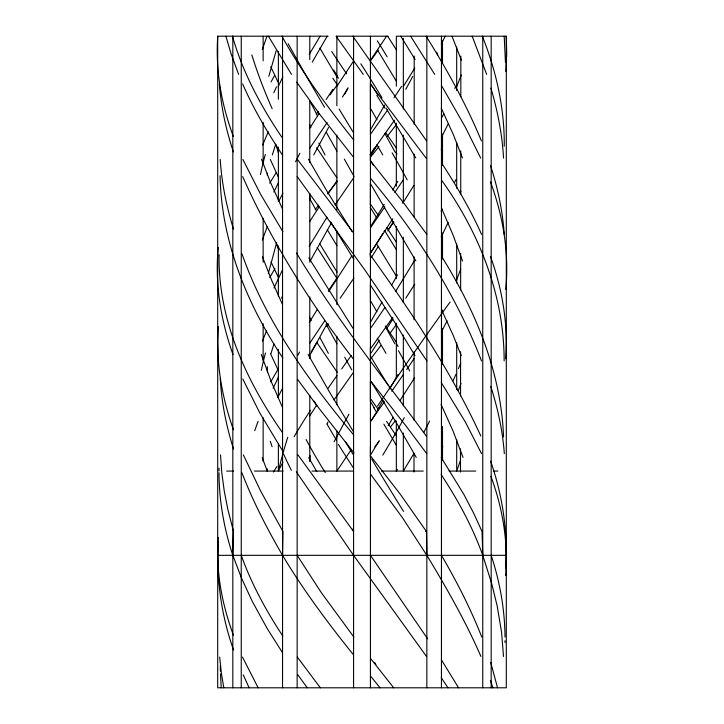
<?xml version="1.0" encoding="UTF-8"?>
<svg xmlns="http://www.w3.org/2000/svg" width="724" height="724" viewBox="0 0 724 724"><rect width="100%" height="100%" fill="white"/><g stroke="black" fill="none" stroke-linecap="round" stroke-linejoin="round"><path stroke-width="1.09" d="M218.277 537.452C215.852 575.508 220.748 614.043 233.553 650.007M370.389 457.713L370.389 446.681M370.398 400.336L370.398 381.575M370.398 357.303L370.398 347.366M370.407 302.125L370.407 285.573M370.407 256.884L370.407 252.477M370.417 205.028L370.417 184.059M370.417 159.787L370.417 154.266M370.417 110.129L370.426 84.753M414.01 472.057L414.019 453.296L403.34 471.071L403.34 433.024M414.038 420.192L414.074 351.783M414.083 319.782L414.11 256.884M414.128 217.164L414.164 154.266M414.173 124.474L414.209 56.065M460.482 472.057L460.5 448.88M460.545 395.919L460.591 351.783M460.645 289.989L460.672 253.572M460.726 193.987L460.763 150.954M460.808 96.889L460.844 56.065M504.239 146.203C504.655 108.51 496.284 71.088 482.32 36.2M219.01 470.908L219.028 468.175M353.321 654.623C327.872 622.921 303.437 590.268 282.55 555.335L282.966 531.488L260.731 491.198L243.354 454.898M282.55 652.776L267.301 628.704L252.251 601.327L241.608 578.358L232.82 555.335L233.526 531.488L227.915 509.741L224.277 491.198L221.806 472.917L220.521 454.898M504.963 642.523L504.999 640.704M353.574 531.488L297.971 454.898M233.409 635.21C222.594 605.608 215.924 573.861 218.313 542.24M490.628 461.197C502.673 495.488 507.94 532.167 505.687 568.431M353.584 531.036L352.66 529.09M217.743 36.2C215.381 70.264 221.399 104.591 233.363 136.465M505.723 358.905C508.239 324.135 502.32 289.066 490.429 256.387M218.295 326.542L217.725 341.366L218.277 358.905M505.732 575.598C508.32 541.941 502.637 507.958 490.935 476.392M505.814 71.441L506.737 53.875L506.257 36.2M505.768 289.365C509.298 252.975 503.126 216.051 490.447 181.887M218.25 247.436C214.711 283.69 220.793 320.424 233.01 354.588M268.296 273.663L276.677 242.631M268.821 76.31L276.106 50.906M271.066 353.348L273.98 343.8M272.315 154.918L275.726 144.13L278.432 152.954M262.323 49.522L266.975 36.2M262.278 240.115L267.328 226.558M460.482 460.392L456.69 471.071L456.69 439.54M460.69 269.183L456.238 280.921M460.211 193.172L460.898 191.245M460.971 383.43L458.165 390.924M461.333 74.988L456.69 86.636M262.387 341.176L266.541 330.814M262.631 145.081L268.251 131.714M460.708 363.131L458.392 368.715M454.618 182.502L455.849 179.643M273.998 288.034L282.342 270.215M455.975 374.299L453.043 380.806M448.192 222.386L441.242 236.983M278.179 86.636L282.831 76.925M273.111 388.245L278.487 377.086M273.862 192.014L278.532 182.502M448.093 124.085L441.378 137.442M281.482 298.234L282.342 296.487M447.097 320.795L441.341 332.026M441.133 211.073L442.102 209.164M445.224 36.2L441.35 43.802M278.966 200.919L282.957 193.172M277.744 397.503L282.677 388.109M441.332 312.795L442.699 310.153M282.903 462.174L278.378 471.071L278.378 443.893M313.709 154.918L328.569 127.505M310.949 353.348L327.284 323.384M441.785 117.532L443.83 113.686M310.424 260.595L331.185 223.291M271.038 81.903L274.405 75.803M312.234 62.119L327.203 36.2M397.901 374.543L389.811 388.815M269.726 277.573L274.93 268.568M384.607 105.143L370.272 130.23M397.512 274.83L391.566 285.31M397.711 181.38L392.716 190.068M309.166 246.359L326.977 217.191M374.371 148.049L370.426 154.918M382.01 302.044L370.272 322.442M270.731 381.81L278.233 369.014M414.318 260.893L395.503 291.582M311.094 352L317.049 342.036M383.177 400.2L378.697 407.775M309.257 54.3L320.135 36.2M326.967 423.848L328.072 421.992M393.186 417.341L388.218 425.703M393.259 221.843L387.793 230.956M414.807 67.993L403.232 86.636M384.2 204.458L370.579 226.612M384.037 231.49L384.652 230.467M379.267 440.608L370.779 454.582M397.376 469.36L396.345 471.071L396.345 421.06M269.681 183.145L276.242 172.602M382.806 233.526L381.557 235.553M370.453 156.094L377.15 145.189M309.229 322.461L317.429 309.266M380.942 236.567L370.19 253.635M413.875 185.444L402.734 203.245M378.326 246.395L371.267 257.654M414.762 284.242L405.757 298.234M309.673 128.284L318.994 113.686M326.823 326.207L328.37 323.755M414.581 377.819L400.11 400.327M309.628 221.644L319.193 206.874M273.401 472.021L276.839 466.6M309.555 416.119L316.768 405.006M371.122 352.905L379.258 340.226M328.678 291.582L351.936 255.708M386.707 328.66L393.005 318.859M392.788 218.748L370.824 252.595M309.564 148.529L327.103 122.555M309.727 343.248L324.714 320.795M336.687 86.636L353.611 60.997M414.119 358.471L406.68 369.647M386.58 36.2L371.249 59.078M335.131 204.792L353.737 177.724M328.397 290.65L337.103 277.916M403.576 179.452L394.788 192.403M353.9 278.088L340.153 298.234M351.14 449.731L336.868 471.071L336.868 430.843M370.471 227.816L384.842 206.874M384.942 307.51L370.371 328.596M333.981 399.947L353.538 372.217M403.512 374.299L391.802 391.222M327.945 193.923L336.959 180.973M387.747 109.84L370.38 134.42M394.453 120.275L370.118 154.655M328.117 388.245L336.959 375.602M392.833 317.338L370.733 348.425M370.634 421.395L384.489 401.648M378.209 50.137L370.769 60.554M330.053 94.898L336.217 86.246M341.692 368.905L351.267 355.484M316.288 114.175L318.216 111.478M395.992 325.049L390.526 332.606M388.625 229.255L393.928 222.033M315.302 209.553L318.651 205.136M380.942 345.493L371.104 358.362M396.336 124.682L387.358 136.139M395.467 420.608L390.77 426.599M327.483 193.688L337.167 181.38M374.779 446.871L378.942 441.604M378.951 146.691L370.48 157.226M328.117 36.2L217.698 36.2L217.698 687.8L506.302 687.8L506.302 36.2L396.345 36.2L396.345 86.21M387.946 36.2L336.054 36.2L363.276 74.391M226.675 471.071L233.517 471.071M254.45 471.071L283.129 471.071M311.981 471.071L353.547 471.071M381.448 471.071L423.278 471.071M449.052 471.071L475.731 471.071M493.623 471.071L497.877 471.071M217.698 555.335L353.122 555.335M296.342 471.822L353.574 555.335L370.426 555.335L427.667 638.876M370.878 555.335L506.302 555.335M425.667 531.434L426.445 531.488L426.852 555.335C446.636 588.06 465.677 621.364 480.935 656.469M353.52 157.226L319.528 114.057L296.659 82.129M353.484 434.69C308.107 380.037 265.572 321.338 241.934 253.735M371.122 676.741L380.01 687.8M370.679 161.18L404.01 203.372L426.825 234.404M370.516 178.357C416.535 233.173 455.695 294.025 481.541 360.977M370.353 455.649L400.309 494.275L426.445 531.488M353.737 140.013C327.492 107.089 302.415 73.034 281.889 36.2M371.177 381.684L406.526 426.608L426.717 453.649M353.973 452.889L319.257 408.644L297.501 379.358M370.914 658.903L393.693 687.8M353.484 359.122C309.818 302.777 271.681 241.726 242.649 176.593M320.361 687.8L297.329 657.084M353.348 232.612L297.401 159.416M370.507 474.102L402.644 517.968L426.852 555.335M353.855 637.039L321.356 592.703L297.148 555.335M370.254 83.848L426.047 158.103M370.091 254.676C411.44 312.198 451.26 371.512 480.836 436.038M307.238 687.8L297.609 674.524M426.309 436.038C381.883 375.837 335.194 317.148 296.442 252.966M371.095 399.413L378.525 409.865M426.255 656.098L353.574 555.335M370.254 203.824L378.281 215.272M297.193 176.593L364.905 270.043L426.907 360.932M385.829 132.89L396.435 148.185M337.185 372.217L317.329 343.248M426.572 140.899L352.778 36.2M336.986 84.346L332.805 78.219M386.562 421.395L396.128 435.531M336.823 177.724L316.714 147.759M385.295 325.972L396.553 342.57M386.878 227.816L396.39 242.25M441.251 677.655L447.984 687.8M441.522 180.122C479.324 232.666 504.212 295.654 504.139 360.932M336.741 278.088L317.112 247.4M441.251 457.595L463.776 494.275L473.487 512.836L482.048 531.488L482.754 555.335L491.542 582.956L497.171 605.907L501.596 632.414L503.497 656.469M282.36 432.445C245.916 380.444 217.951 319.329 219.091 254.676M281.935 137.352C260.875 106.175 242.757 72.545 232.458 36.2M282.74 155.47C267.563 132.673 253.545 108.989 242.585 83.848M441.16 474.564C457.858 499.877 472.519 526.728 482.754 555.335M370.281 284.84L396.399 324.976L415.033 355.638M282.849 636.125C266.151 610.803 251.481 583.951 241.246 555.335M282.957 358.208C247.02 304.216 221.291 241.273 220.069 175.706M442.083 163.814C456.88 186.367 470.573 209.734 481.56 234.404M291.501 74.391L268.423 36.2M441.305 382.589L465.405 422.11L481.541 453.649M387.684 36.2L396.58 50.137M410.626 36.2L434.708 74.391M282.65 450.934L259.898 413.132L242.793 378.987M400.752 36.2L415.123 59.495M370.833 83.984L377.874 95.043M441.396 659.808L458.563 687.8M352.117 231.644L326.895 191.055L308.442 159.226M441.749 256.685C475.605 310.913 501.207 372.389 503.551 436.934M353.819 259.355L330.741 221.843M353.403 328.94L308.886 257.952M378.037 50.906L396.281 81.079M282.894 231.725L260.749 194.566L242.857 159.416M370.905 381.267L395.928 421.992L416.237 457.378M426.137 36.2C446.989 69.73 466.374 104.328 481.397 140.899M386.055 108.084L415.757 157.913M384.607 230.648L396.363 249.653M376.444 243.635L396.499 276.423M337.049 272.115L319.655 243.635M370.534 356.317L388.01 385.105M353.466 431.712L329.628 392.254L308.08 354.416M376.67 217.77L370.263 207.326M336.904 245.671L327.212 229.644M370.254 160.14L373.593 165.606M352.95 131.858L339.14 109.053M370.308 183.453L415.838 260.884M353.222 454.582L345.303 441.54M374.761 662.641L375.892 664.505M441.504 85.559L465.432 127.333L480.7 158.103M336.316 439.957L327.013 424.155M319.899 48.128L337.167 77.26M389.123 386.969L390.227 388.833M370.254 401.15L374.181 407.775M383.856 424.155L396.263 445.197M316.759 471.532L308.732 457.686M370.715 301.157L376.905 311.782M377.267 338.334L385.983 353.348M441.45 555.335C456.772 581.58 470.672 608.73 481.768 637.039M282.55 555.335C267.066 528.819 253.029 501.379 241.888 472.736M376.923 144.71L382.779 154.918M370.878 109.053L377.05 119.831M336.904 151.198L326.479 132.583M384.824 133.551L395.132 152.176M386.001 327.782L394.842 343.81M336.886 343.81L326.09 324.225M258.169 687.8L242.495 657.084M316.035 210.177L309.8 198.72M316.75 405.883L314.18 401.15M328.361 353.348L319.854 337.447M325.058 154.918L318.859 143.153M317.537 115.912L310.035 101.233M309.465 317.248L311.229 320.75M278.269 277.202L271.048 261.907M309.474 124.582L310.922 127.505M278.043 82.056L270.767 66.726M278.269 370.353L270.486 353.602M441.758 310.216L453.179 335.33L461.215 355.62M441.26 108.084L453.586 135.207L462.446 157.913M282.577 209.145L270.305 181.977L261.545 159.226M441.07 404.354L453.161 431.296L463.016 457.378M278.604 177.724L270.324 159.443M282.469 304.46L271.491 279.907L262.441 256.794M282.523 407.494L271.138 381.385L261.264 354.47M249.119 687.8L243.282 674.895M441.504 208.141L453.233 235.508L462.518 261.056M472.175 36.2L486.655 74.391M451.984 36.2L461.36 60.119M441.785 247.907L442.554 249.816M267.482 471.532L262.178 457.686M238.621 74.391L231.028 53.612L225.879 36.2M278.224 248.649L276.306 243.635M441.486 443.45L442.817 446.934M441.405 341.14L442.364 343.81M233.445 429.748C225.435 407.223 220.051 383.702 218.331 359.828M441.242 149.244L442.264 152.176M490.392 680.424L492.908 687.8M233.418 151.959C226.033 129.931 221.101 107.034 219.345 83.848M490.483 165.57C497.813 187.851 502.619 210.992 504.257 234.404M491.18 555.335C499.841 581.671 504.8 609.291 504.999 637.039M232.82 555.335C224.069 528.719 219.082 500.782 219.01 472.736M490.818 386.688C497.831 408.399 502.673 430.871 504.329 453.649M233.562 449.124C226.295 426.174 221.508 402.381 220.241 378.308M490.745 662.523L497.542 687.8M233.481 229.046C226.503 206.43 221.671 183.072 220.232 159.416M490.944 88.129C497.605 110.917 502.23 134.374 503.551 158.103M223.788 687.8L221.399 673.374L219.68 657.084M504.203 36.2L505.452 62.291M221.236 687.8L220.458 673.972M220.386 671.211L220.331 665.682M309.854 193.987L309.863 200.611M309.935 353.991L309.935 358.398M309.981 455.505L309.981 461.025M491.18 36.2L491.18 687.8M482.754 36.2L482.754 687.8M456.69 47.069L456.69 90.563M456.69 142.746L456.69 188.403M456.69 243.852L456.69 282.993M456.69 342.787L456.69 389.53M442.509 40.553L442.509 63.377M442.509 134.049L442.509 165.579M442.509 232.983L442.509 259.074M442.509 328.651L442.509 364.525M442.509 426.499L442.509 460.202M441.45 36.2L441.45 687.8M426.852 36.2L426.852 687.8M403.34 38.372L403.34 109.043M403.34 135.135L403.34 202.539M403.34 237.327L403.34 302.56M403.34 335.176L403.34 405.838M396.345 123.171L396.345 186.231M396.345 226.458L396.345 278.64M396.345 323.212L396.345 378.661M370.426 36.2L370.426 687.8M353.574 36.2L353.574 687.8M336.868 36.2L336.868 105.776M336.868 135.135L336.868 210.15M336.868 230.802L336.868 304.732M336.868 336.262L336.868 404.752M309.781 36.2L309.781 59.694M309.781 101.089L309.781 162.629M309.781 193.951L309.781 262.206M309.781 296.885L309.781 358.425M309.781 395.34L309.781 461.351M297.148 36.2L297.148 687.8M282.55 36.2L282.55 687.8M278.378 51.422L278.378 99.26M278.378 147.09L278.378 201.453M278.378 246.024L278.378 296.035M278.378 349.312L278.378 398.227M267.355 173.181L267.355 175.362M267.355 366.706L267.355 372.136M267.355 468.899L267.355 471.071M263.138 36.2L263.138 60.816M263.138 122.347L263.138 163.751M263.138 218.567L263.138 262.206M263.138 323.737L263.138 360.661M263.138 417.721L263.138 461.351M241.246 36.2L241.246 687.8M232.82 36.2L232.82 687.8M342.452 97.088A370.154 103.785 -57.1 0 1 348.117 87.758M376.815 95.351A452.536 86.129 57.1 0 1 384.906 108.229M360.842 63.803A370.154 103.785 57.1 0 1 382.019 97.867M324.542 107.243A370.154 59.214 58.1 0 1 288.206 43.721M272.161 108.718A370.154 206.367 51.1 0 1 251.807 54.879M279.31 467.577A325.058 185.588 -53.4 0 1 287.745 437.35M291.383 470.338A310.379 181.778 47.4 0 1 283.609 454.165M353.593 468.202A310.379 52.78 56.2 0 1 338.38 444.455M403.53 511.406A325.058 40.408 60.4 0 1 371.665 459.007M346.633 73.848A411.721 146.248 53.1 0 1 331.728 51.485M333.664 69.993A325.338 13.819 59.9 0 1 338.443 78.156M392.118 152.873A332.189 91.993 58.6 0 1 407.187 179.869M395.965 152.23A406.553 114.654 58.3 0 1 397.033 154.194M429.613 421.042A310.379 122.229 -53.4 0 1 423.812 432.427M377.322 40.852A325.302 165.289 54.5 0 1 387.15 56.852M377.448 406.173A310.379 20.951 -56.6 0 1 450.102 302.026M404.291 417.658A325.058 117.813 -58.3 0 1 382.77 455.115M378.987 407.838A425.504 81.278 -58.5 0 1 371.249 420.734M436.563 52.155A325.302 262.35 32.2 0 1 437.748 54.934M294.098 436.753A310.379 157.47 -50.5 0 1 310.496 410.309M334.117 441.749A325.058 40.282 -60.4 0 1 348.923 414.246M254.748 430.644A310.379 243.997 -27.4 0 1 258.124 421.404M297.971 355.077A361.774 193.489 -53.7 0 1 299.501 352.054M455.64 86.536A329.13 240.259 -35.5 0 1 454.817 88.464M261.31 370.444A361.774 295.917 -29.5 0 1 265.491 352.968M412.671 76.5A325.302 64.128 -59.3 0 1 405.793 89.269M401.567 86.31A329.13 131.46 -52.6 0 1 394.019 97.794M272.088 446.699A325.058 272.007 26.6 0 1 270.26 441.26M295.555 161.76A340.705 178.439 -53.8 0 1 299.845 153.307M344.778 94.048A325.302 94.337 -58.5 0 1 347.764 88.79M326.144 99.532A329.13 19.086 -56.1 0 1 332.841 89.342M325.284 472.591A325.058 185.679 53.4 0 1 306.107 439.504M260.495 174.52A340.705 276.794 -30.4 0 1 265.346 154.438M273.799 92.717A329.13 163.57 -50.1 0 1 276.468 86.862M351.792 369.892A361.774 59.404 59.5 0 1 344.714 357.222M373.711 407.54A425.504 22.354 59.1 0 1 375.919 411.268M398.444 350.724A361.774 116.274 58.1 0 1 409.73 370.969M396.625 343.846A351.294 100.609 58.6 0 1 398.082 346.552M354.09 176.421A340.705 60.228 59.3 0 1 344.316 159.054"/></g></svg>
